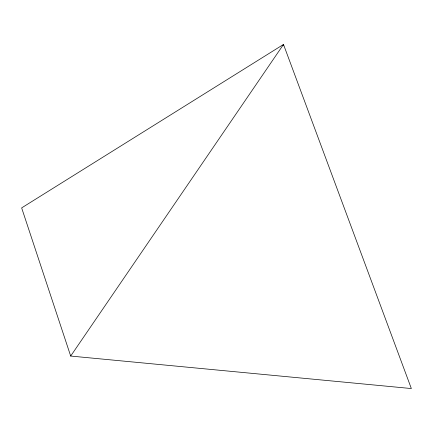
<?xml version="1.0" encoding="UTF-8"?>
<svg xmlns="http://www.w3.org/2000/svg" width="433" height="433" viewBox="0 0 433 433"><rect width="100%" height="100%" fill="white"/><g stroke="black" fill="none" stroke-linecap="round" stroke-linejoin="round"><path stroke-width="0.65" d="M283.415 45.795L283.491 44.447L21.65 207.894L70.687 356.056L411.35 388.553L283.491 44.447L70.687 356.056"/></g></svg>
